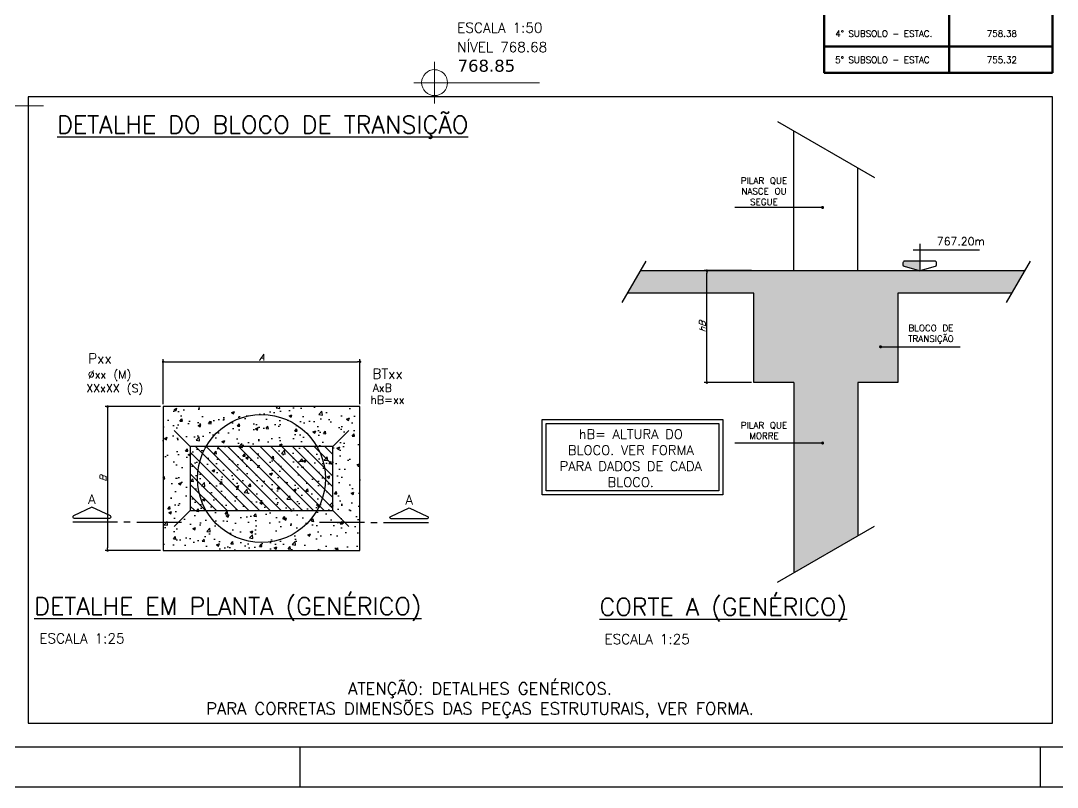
# Model space of a CAD drawing. Header units: millimetres. Extents: x -4122 to 5523, y -2094 to 2406.
# Drawn here: x 3324 to 4619, y -2094 to -1136 of the extents above; entities that cross this region are included whole.
import ezdxf
from ezdxf.enums import TextEntityAlignment as Align

# ---------------------------------------------------------------- set-up
doc = ezdxf.new("R2010")
doc.units = ezdxf.units.MM
doc.header["$LTSCALE"] = 50
doc.layers.add('A-ANNO-NOTE', color=253, linetype='Continuous', lineweight=9)
doc.layers.add('ARQ-DET', color=1, linetype='Continuous', lineweight=9)
for name, color, linetype in [('AR-TEXTO_REGUA 120_1-200', 4, 'Continuous'), ('F-AUX', 2, 'Continuous'), ('F-AUX-RED', 1, 'Continuous'), ('F-BLOCOS', 3, 'Continuous'), ('F-BLOCOS-DIM', 2, 'Continuous'), ('F-BLOCOS-HACH', 1, 'Continuous'), ('F-BLOCOS-NOME', 3, 'Continuous'), ('F-CORTE', 4, 'Continuous'), ('F-CORTE-INDICAÇÃO', 4, 'Continuous'), ('F-COTAS', 106, 'Continuous'), ('F-DET_LINHA', 1, 'Continuous'), ('F-LEADER', 1, 'Continuous'), ('F-MARGEM', 1, 'Continuous'), ('F-NÍVEL-VISTA', 2, 'Continuous'), ('F-PILARES-DIM', 172, 'Continuous'), ('F-PILARES-HACH', 174, 'Continuous'), ('F-PILARES-M', 170, 'Continuous'), ('F-PILARES-N', 170, 'Continuous'), ('F-PILARES-NASCE', 4, 'Continuous'), ('F-PILARES-NOME', 170, 'Continuous'), ('F-SOLIDO', 71, 'Continuous'), ('F-TEXTO', 6, 'Continuous'), ('F-TEXTO-CYAN', 4, 'Continuous'), ('F-TEXTO-YELLOW', 2, 'Continuous'), ('F-VISTA', 2, 'Continuous')]:
    doc.layers.add(name, color=color, linetype=linetype)
doc.styles.add('CP-TEXT-INCL', font='simplex.shx', dxfattribs={"oblique": 20})
doc.styles.add('MCP', font='simplex.shx')
doc.styles.add('REGUA-120-esc1_200', font='simplex.shx', dxfattribs={"height": 0.6})
doc.styles.add('ROMANS', font='simplex.shx')
doc.styles.get("Standard").update_dxf_attribs({"font": 'txt.shx'})
doc.styles.add('Verdana_3', font='verdana.ttf', dxfattribs={"height": 20})
doc.dimstyles.new('CP-COTAS-50', dxfattribs={"dimscale": 0.64, "dimtxt": 12.5, "dimasz": 5, "dimexe": 5, "dimexo": 5, "dimgap": 2.5, "dimtad": 1, "dimdec": 1, "dimdsep": 46, "dimtxsty": 'CP-TEXT-INCL', "dimblk1": 'DOT', "dimblk2": 'DOT', "dimsah": 1, "dimcen": 9, "dimclrd": 256, "dimclre": 256, "dimclrt": 256, "dimadec": 0, "dimazin": 0, "dimtfac": 1, "dimtdec": 1, "dimtmove": 2, "dimatfit": 3, "dimldrblk": 'DOT', "dimfxl": 0, "dimtolj": 1, "dimarcsym": 0})

# ---------------------------------------------------------------- blocks, each defined once
blk = doc.blocks.new('A0-4L_900')
at = {"layer": 'F-MARGEM', "color": 2}
for p, q in [((155.9, 1), (155.9, 0)), ((174.4, 1), (174.4, 0))]:
    blk.add_line(p, q, dxfattribs=at)
blk.add_lwpolyline([(0, 0), (0, 90), (192.9, 90), (192.9, 0)], close=True, dxfattribs=at)
at = {"layer": 'F-MARGEM', "color": 7}
blk.add_lwpolyline([(2.5, 89), (191.9, 89), (191.9, 1), (2.5, 1)], close=True, dxfattribs=at)
blk = doc.blocks.new('A$C037E4E7A')
at = {"layer": 'ARQ-DET', "lineweight": 50}
for p, q in [((285.3, 1086), (285.3, 0)), ((156.2, 1044.3), (156.2, 0)), ((0, 32.8), (285.3, 32.8)), ((0, 0), (285.3, 0))]:
    blk.add_line(p, q, dxfattribs=at)
blk.add_lwpolyline([(285.3, 0), (0, 0), (0, 1086), (285.3, 1086)], dxfattribs=at)
at = {"layer": 'F-AUX', "char_height": 8, "attachment_point": 1, "style": 'ROMANS'}
for s, insert, width in [('4° SUBSOLO - ESTAC.', (13.8, 52.9), 151.92), ('758.38', (203.2, 52.9), 44.093), ('5° SUBSOLO - ESTAC', (13.8, 20.1), 147.911), ('755.32', (203.2, 20.1), 44.093)]:
    blk.add_mtext(s, dxfattribs=dict(at, insert=insert, width=width))
blk = doc.blocks.new('_DOT')
at = {"color": 0, "linetype": 'ByBlock'}
blk.add_line((-0.5, 0), (-1, 0), dxfattribs=at)
at = {"color": 0, "linetype": 'ByBlock', "const_width": 0.5}
blk.add_lwpolyline([(-0.25, 0, 1), (0.25, 0, 1)], format="xyb", close=True, dxfattribs=at)
blk = doc.blocks.new('*D349')
at = {"layer": 'DEFPOINTS', "color": 0, "transparency": 16777216}
for p in [(3501.9, -1618.4), (3432.5, -1798.4), (3501.9, -1798.4)]:
    blk.add_point(p, dxfattribs=at)
at = {"layer": 'F-COTAS', "lineweight": -2, "transparency": 16777216}
for p, q in [((3498.7, -1618.4), (3429.3, -1618.4)), ((3432.5, -1621.6), (3432.5, -1795.2)), ((3498.7, -1798.4), (3429.3, -1798.4))]:
    blk.add_line(p, q, dxfattribs=at)
at = {"layer": 'F-COTAS', "lineweight": -2, "transparency": 16777216, "xscale": 3.2, "yscale": 3.2, "zscale": 3.2}
for p, rotation in [((3432.5, -1618.4), 90), ((3432.5, -1798.4), 270)]:
    blk.add_blockref('_DOT', p, dxfattribs=dict(at, rotation=rotation))
at = {"layer": 'F-COTAS', "transparency": 16777216, "insert": (3426.9, -1708.4), "char_height": 8, "attachment_point": 5, "rotation": 90, "style": 'CP-TEXT-INCL'}
blk.add_mtext('\\A1;B', dxfattribs=at)
blk = doc.blocks.new('*D350')
at = {"layer": 'DEFPOINTS', "color": 0, "transparency": 16777216}
for p in [(3747.9, -1562.3), (3501.9, -1618.4), (3747.9, -1618.4)]:
    blk.add_point(p, dxfattribs=at)
at = {"layer": 'F-COTAS', "lineweight": -2, "transparency": 16777216}
for p, q in [((3501.9, -1615.2), (3501.9, -1559.1)), ((3505.1, -1562.3), (3744.7, -1562.3)), ((3747.9, -1615.2), (3747.9, -1559.1))]:
    blk.add_line(p, q, dxfattribs=at)
at = {"layer": 'F-COTAS', "lineweight": -2, "transparency": 16777216, "xscale": 3.2, "yscale": 3.2, "zscale": 3.2, "rotation": 180}
blk.add_blockref('_DOT', (3501.9, -1562.3), dxfattribs=at)
at = {"layer": 'F-COTAS', "lineweight": -2, "transparency": 16777216, "xscale": 3.2, "yscale": 3.2, "zscale": 3.2}
blk.add_blockref('_DOT', (3747.9, -1562.3), dxfattribs=at)
at = {"layer": 'F-COTAS', "transparency": 16777216, "insert": (3624.9, -1556.7), "char_height": 8, "attachment_point": 5, "style": 'CP-TEXT-INCL'}
blk.add_mtext('\\A1;A', dxfattribs=at)
blk = doc.blocks.new('*U348')
at = {"layer": 'F-CORTE-INDICAÇÃO'}
for p, q in [((70, 0), (0, 0)), ((80, 0), (90, 0)), ((100, 0), (170, 0))]:
    blk.add_line(p, q, dxfattribs=at)
blk.add_lwpolyline([(112, 6, -0.802585), (111.2, 9.8), (140, 23.3), (168.8, 9.8, -0.802585), (168, 6)], format="xyb", close=True, dxfattribs=at)
at = {"layer": 'F-CORTE-INDICAÇÃO', "style": 'ROMANS'}
blk.add_attdef('CORTE', text='', height=15, dxfattribs=at).set_placement((140, 35.8), align=Align.MIDDLE_CENTER)
at = {"layer": 'F-CORTE-INDICAÇÃO', "color": 2, "style": 'ROMANS'}
blk.add_attdef('FOLHA', text='', height=12, dxfattribs=at).set_placement((140, -10), align=Align.MIDDLE_CENTER)
blk = doc.blocks.new('*D351')
at = {"layer": 'DEFPOINTS', "color": 0, "transparency": 16777216}
for p in [(4181.5, -1448.4), (4240.4, -1448.4), (4240.4, -1588.4)]:
    blk.add_point(p, dxfattribs=at)
at = {"layer": 'F-COTAS', "lineweight": -2, "transparency": 16777216}
for p, q in [((4237.2, -1448.4), (4178.3, -1448.4)), ((4181.5, -1585.2), (4181.5, -1451.6)), ((4237.2, -1588.4), (4178.3, -1588.4))]:
    blk.add_line(p, q, dxfattribs=at)
at = {"layer": 'F-COTAS', "lineweight": -2, "transparency": 16777216, "xscale": 3.2, "yscale": 3.2, "zscale": 3.2}
for p, rotation in [((4181.5, -1448.4), 90), ((4181.5, -1588.4), 270)]:
    blk.add_blockref('_DOT', p, dxfattribs=dict(at, rotation=rotation))
at = {"layer": 'F-COTAS', "transparency": 16777216, "insert": (4175.9, -1518.4), "char_height": 8, "attachment_point": 5, "rotation": 90, "style": 'CP-TEXT-INCL'}
blk.add_mtext('\\A1;hB', dxfattribs=at)
blk = doc.blocks.new('Nível - Vista')
at = {"layer": 'F-NÍVEL-VISTA'}
blk.add_hatch(color=71, dxfattribs=at).paths.add_polyline_path([(0, 0.238), (-0.38, 0.238, 0.414214), (-0.42, 0.198), (-0.42, 0.148, 0.331206), (-0.391, 0.11), (-0.011, 0.002, 0.072993), (0, 0)])
at = {"layer": 'F-NÍVEL-VISTA', "color": 2}
for p, q in [((-0.168, 0.521), (1.493, 0.521)), ((0, 0.67), (0, 0))]:
    blk.add_line(p, q, dxfattribs=at)
blk.add_lwpolyline([(-0.011, 0.002, 0.146769), (0.011, 0.002), (0.391, 0.11, 0.331206), (0.42, 0.148), (0.42, 0.198, 0.414214), (0.38, 0.238), (-0.38, 0.238, 0.414214), (-0.42, 0.198), (-0.42, 0.148, 0.331206), (-0.391, 0.11), (-0.011, 0.002, 0.146769), (0.011, 0.002)], format="xyb", dxfattribs=at)
at = {"layer": 'F-TEXTO', "color": 3, "style": 'MCP'}
for tag, p in [('NÍVEL', (1.026, 0.636)), ('NÍVEL_DETALHE', (1.02, 0.186))]:
    blk.add_attdef(tag, text='', height=0.2, dxfattribs=at).set_placement(p, align=Align.CENTER)
blk = doc.blocks.new('LGN-COTA - LGN-COTA-475391-Térreo')
at = {"layer": 'A-ANNO-NOTE'}
for p, q in [((-0.009, -0.238), (-0.009, 0.28)), ((-0.268, 0.021), (1.302, 0.021))]:
    blk.add_line(p, q, dxfattribs=at)
for centre, start, end in [((-0.009, 0.022), 90, 180), ((-0.009, 0.021), 360, 90), ((-0.009, 0.021), 180, 270), ((-0.009, 0.021), 270, 0)]:
    blk.add_arc(centre, 0.162, start, end, dxfattribs=at)
blk = doc.blocks.new('zw$7512')
at = {"layer": 'A-ANNO-NOTE', "xscale": 100, "yscale": 100, "zscale": 100}
for p in [(4041.6, -1429.4), (3421.6, -1458.5)]:
    blk.add_blockref('LGN-COTA - LGN-COTA-475391-Térreo', p, dxfattribs=at)
at = {"layer": 'A-ANNO-NOTE', "style": 'Verdana_3'}
blk.add_text('768.85', height=15, dxfattribs=at).set_placement((4069.4, -1413.6))

msp = doc.modelspace()

# ---------------------------------------------------------------- hatches: boundary and pattern name
at = {"layer": 'F-BLOCOS-HACH', "linetype": 'Continuous'}
h = msp.add_hatch(dxfattribs=at)
h.set_pattern_fill('AR-CONC', color=256, scale=5)
h.set_pattern_definition([(50, (-2527.604, -1736.172), (35.86301, -3.1376), [3.75, -41.25]), (355, (-2527.604, -1736.17), (-6.93757, 37.6096), [3, -33]), (100.45144, (-2524.615, -1736.433), (28.92544, 34.472), [3.187, -35.0571]), (46.1842, (-2527.604, -1726.17), (53.36207, -8.27596), [5.625, -61.875]), (96.6356, (-2523.157, -1726.86), (46.7331, 48.70593), [4.7805, -52.5857]), (351.1842, (-2527.604, -1726.17), (46.7331, 48.70593), [4.5, -49.5]), (21, (-2522.604, -1728.672), (29.84535, -20.13094), [3.75, -41.25]), (326, (-2522.604, -1728.67), (12.16577, 36.2575), [3, -33]), (71.45144, (-2520.117, -1730.35), (42.01112, 16.12656), [3.187, -35.0571]), (37.5, (-2527.604, -1736.172), (0.607993, 16.644693), [0, -32.6, 0, -33.5, 0, -33.125]), (7.5, (-2527.604, -1736.172), (13.153477, 19.720586), [0, -19.1, 0, -31.85, 0, -12.625]), (327.5, (-2538.754, -1736.172), (26.691122, -1.127744), [0, -12.5, 0, -39, 0, -51.75]), (317.5, (-2543.754, -1736.172), (29.15931, 5.00525), [0, -16.25, 0, -25.9, 0, -36.75])])
h.paths.add_polyline_path([(3747.877, -1798.397), (3747.877, -1618.397), (3624.877, -1618.397), (3501.877, -1618.397), (3501.877, -1798.397)])
at = {"layer": 'F-PILARES-HACH', "linetype": 'Continuous'}
h = msp.add_hatch(dxfattribs=at)
h.set_pattern_fill('ANSI31', color=256, scale=3, angle=-90, style=0)
h.set_pattern_definition([(315, (6755.462, 13815.329), (6.735192, 6.735192), [])])
h.paths.add_polyline_path([(3535.877, -1668.397), (3535.877, -1748.397), (3713.877, -1748.397), (3713.877, -1668.397)])
at = {"layer": 'F-SOLIDO'}
h = msp.add_hatch(color=256, dxfattribs=at)
h.dxf.hatch_style = 1
h.paths.add_polyline_path([(4370.352, -1588.395), (4420.352, -1588.395), (4420.352, -1476.395), (4562.269, -1476.395), (4578.435, -1448.395), (4098.435, -1448.395), (4082.269, -1476.395), (4240.352, -1476.395), (4240.352, -1588.395), (4290.352, -1588.395), (4290.352, -1825.982), (4370.352, -1779.794)])

# ---------------------------------------------------------------- linework, layer by layer
at = {"layer": 'F-AUX-RED'}
for points in [[(4269.73, -1261.948), (4390.974, -1331.948)], [(4105.352, -1436.414), (4075.352, -1488.376)], [(4585.352, -1436.414), (4555.352, -1488.376)], [(4269.73, -1837.888), (4390.974, -1767.888)]]:
    msp.add_lwpolyline(points, dxfattribs=at)
at = {"layer": 'F-BLOCOS', "linetype": 'Continuous'}
msp.add_lwpolyline([(3624.877, -1618.397), (3501.877, -1618.397), (3501.877, -1798.397), (3747.877, -1798.397), (3747.877, -1618.397), (3624.877, -1618.397)], dxfattribs=at)
at = {"layer": 'F-CORTE'}
for points in [[(4098.435, -1448.395), (4578.435, -1448.395)], [(4290.352, -1588.395), (4240.352, -1588.395), (4240.352, -1476.395), (4082.269, -1476.395)], [(4562.269, -1476.395), (4420.352, -1476.395), (4420.352, -1588.395), (4370.352, -1588.395)], [(4290.352, -1588.395), (4290.352, -1825.982)], [(4370.352, -1588.395), (4370.352, -1779.794)]]:
    msp.add_lwpolyline(points, dxfattribs=at)
at = {"layer": 'F-DET_LINHA', "color": 1}
msp.add_lwpolyline([(3333.396, -1230.87), (3333.396, -2014.493), (4613.396, -2014.493), (4613.396, -1230.87), (3333.396, -1230.87)], dxfattribs=at)
for points in [[(3975.754, -1634.335), (4201.233, -1634.335), (4201.233, -1728.664), (3975.754, -1728.664)], [(3980.754, -1639.335), (4196.233, -1639.335), (4196.233, -1723.664), (3980.754, -1723.664)]]:
    msp.add_lwpolyline(points, close=True, dxfattribs=at)
at = {"layer": 'F-PILARES-M', "linetype": 'Continuous'}
msp.add_circle((3624.877, -1708.397), 80, dxfattribs=at)
at = {"layer": 'F-PILARES-N', "linetype": 'Continuous'}
msp.add_lwpolyline([(3535.877, -1668.397), (3535.877, -1748.397), (3713.877, -1748.397), (3713.877, -1668.397), (3535.877, -1668.397)], dxfattribs=at)
at = {"layer": 'F-PILARES-NASCE', "linetype": 'Continuous'}
for p, q in [((3535.877, -1668.397), (3515.877, -1648.397)), ((3713.877, -1668.397), (3733.877, -1648.397)), ((3535.877, -1748.397), (3515.877, -1768.397)), ((3713.877, -1748.397), (3733.877, -1768.397))]:
    msp.add_line(p, q, dxfattribs=at)
at = {"layer": 'F-VISTA'}
for points in [[(4290.352, -1448.395), (4290.352, -1273.854)], [(4370.352, -1448.395), (4370.352, -1320.042)]]:
    msp.add_lwpolyline(points, dxfattribs=at)

# ---------------------------------------------------------------- block references
at = {"layer": 'A-ANNO-NOTE', "linetype": 'Continuous'}
msp.add_blockref('zw$7512', (-199.5, 214), dxfattribs=at)
at = {"layer": 'F-AUX-RED'}
msp.add_blockref('A$C037E4E7A', (4328.098, -1200.87), dxfattribs=at)
at = {"layer": 'F-CORTE-INDICAÇÃO', "linetype": 'Continuous'}
ref = msp.add_blockref('*U348', (3524.9, -1762.808), dxfattribs=dict(at, xscale=-0.8, yscale=0.8, zscale=0.8))
ref.add_attrib('CORTE', 'A', dxfattribs={"height": 12, "style": 'ROMANS'}).set_placement((3412.9, -1734.198), align=Align.MIDDLE_CENTER)
ref = msp.add_blockref('*U348', (3697.371, -1763.539), dxfattribs=dict(at, xscale=0.8, yscale=0.8, zscale=0.8))
ref.add_attrib('CORTE', 'A', dxfattribs={"height": 12, "style": 'ROMANS'}).set_placement((3809.371, -1734.928), align=Align.MIDDLE_CENTER)
at = {"layer": 'F-MARGEM', "linetype": 'Continuous', "xscale": 50, "yscale": 50, "zscale": 50}
msp.add_blockref('A0-4L_900', (-4122.166, -2094.493), dxfattribs=at)
at = {"layer": 'F-NÍVEL-VISTA', "xscale": 50, "yscale": 50, "zscale": 50}
msp.add_blockref('Nível - Vista', (4447.518, -1448.479), dxfattribs=at).add_auto_attribs({'NÍVEL': '767.20m'})

# ---------------------------------------------------------------- texts
at = {"layer": 'AR-TEXTO_REGUA 120_1-200', "color": 2, "style": 'REGUA-120-esc1_200'}
for p in [(3347.141, -1914.503), (4053.543, -1915.437)]:
    msp.add_text('ESCALA 1:25', height=12.5, dxfattribs=at).set_placement(p)
at = {"layer": 'F-BLOCOS-DIM', "linetype": 'Continuous', "style": 'MCP'}
for s, p in [('AxB', (3763.775, -1599.994)), (' hB=xx', (3754.015, -1614.994))]:
    msp.add_text(s, height=10, dxfattribs=at).set_placement(p)
at = {"layer": 'F-BLOCOS-NOME', "linetype": 'Continuous', "style": 'MCP'}
msp.add_text('BTxx', height=12.5, dxfattribs=at).set_placement((3763.361, -1583.475))
at = {"layer": 'F-PILARES-DIM', "linetype": 'Continuous'}
for s, p in [('%%Cxx (M)', (3407.769, -1583.326)), ('XXxXX (S)', (3406.04, -1600.447))]:
    msp.add_text(s, height=10, dxfattribs=at).set_placement(p)
at = {"layer": 'F-PILARES-NOME', "linetype": 'Continuous', "style": 'MCP'}
msp.add_text('Pxx', height=12.5, dxfattribs=at).set_placement((3408.307, -1564.508))
at = {"layer": 'F-TEXTO', "style": 'ROMANS'}
for s, p in [('%%UDETALHE DO BLOCO DE TRANSIÇÃO', (3369.505, -1276.85)), ('%%UDETALHE EM PLANTA (GENÉRICO)', (3340.888, -1878.872)), ('%%UCORTE A (GENÉRICO)', (4047.289, -1879.806))]:
    msp.add_text(s, height=21.875, dxfattribs=at).set_placement(p)
at = {"layer": 'F-TEXTO', "color": 2, "char_height": 8, "attachment_point": 5}
for s, insert in [('PILAR QUE NASCE OU SEGUE', (4252.88, -1349.114)), ('BLOCO DE TRANSIÇÃO', (4461.516, -1528.038)), ('PILAR QUE MORRE', (4252.88, -1648.372))]:
    msp.add_mtext_dynamic_manual_height_columns(s, width=84.12672, gutter_width=12.5, heights=[0], dxfattribs=dict(at, insert=insert))
at = {"layer": 'F-TEXTO-CYAN', "color": 3, "attachment_point": 5, "style": 'ROMANS'}
for s, insert, char_height, width in [('hB= ALTURA DO BLOCO. VER FORMA PARA DADOS DE CADA BLOCO.', (4086.408, -1682.895), 12, 212.27111), ('ATENÇÃO: DETALHES GENÉRICOS. ^JPARA CORRETAS DIMENSÕES DAS PEÇAS ESTRUTURAIS, VER FORMA.', (3897.896, -1985.896), 15, 1369.00088)]:
    msp.add_mtext(s, dxfattribs=dict(at, insert=insert, char_height=char_height, width=width))
at = {"layer": 'F-TEXTO-YELLOW', "style": 'MCP'}
for s, p in [('ESCALA 1:50', (3869.433, -1150.853)), ('NÍVEL 768.68', (3869.433, -1175.056))]:
    msp.add_text(s, height=12.5, dxfattribs=at).set_placement(p)

# ---------------------------------------------------------------- dimensions: what is measured, and where the dimension line sits
at = {"layer": 'F-COTAS'}
for base, p1, p2, angle, text, override, picture, middle in [((4181.451, -1448.395), (4240.352, -1588.395), (4240.352, -1448.395), 90, 'hB', {"dimlfac": 0.5, "dimfxl": 7.5}, '*D351', (4175.851, -1518.395)), ((3432.466, -1798.397), (3501.877, -1618.397), (3501.877, -1798.397), 270, 'B', {"dimfxl": 7.5}, '*D349', (3426.866, -1708.397))]:
    dim = msp.add_linear_dim(base=base, p1=p1, p2=p2, angle=angle, text=text, dimstyle='CP-COTAS-50', override=override, dxfattribs=at)
    dim.commit()
    dim.dimension.update_dxf_attribs({"geometry": picture, "text_midpoint": middle})
dim = msp.add_linear_dim(base=(3747.877, -1562.318), p1=(3501.877, -1618.397), p2=(3747.877, -1618.397), text='A', dimstyle='CP-COTAS-50', override={"dimfxl": 7.5}, dxfattribs=at)
dim.commit()
dim.dimension.update_dxf_attribs({"geometry": '*D350', "text_midpoint": (3624.877, -1556.718)})

# ---------------------------------------------------------------- leaders
at = {"layer": 'F-LEADER'}
for points in [[(4326.048, -1369.371), (4274.908, -1369.371), (4216.471, -1369.371)], [(4398.586, -1543.606), (4439.489, -1543.606), (4497.926, -1543.606)], [(4326.048, -1663.941), (4274.908, -1663.941), (4216.471, -1663.941)]]:
    msp.add_leader(points, dimstyle='CP-COTAS-50', override={"dimasz": 6}, dxfattribs=at)

doc.saveas('drawing.dxf')
